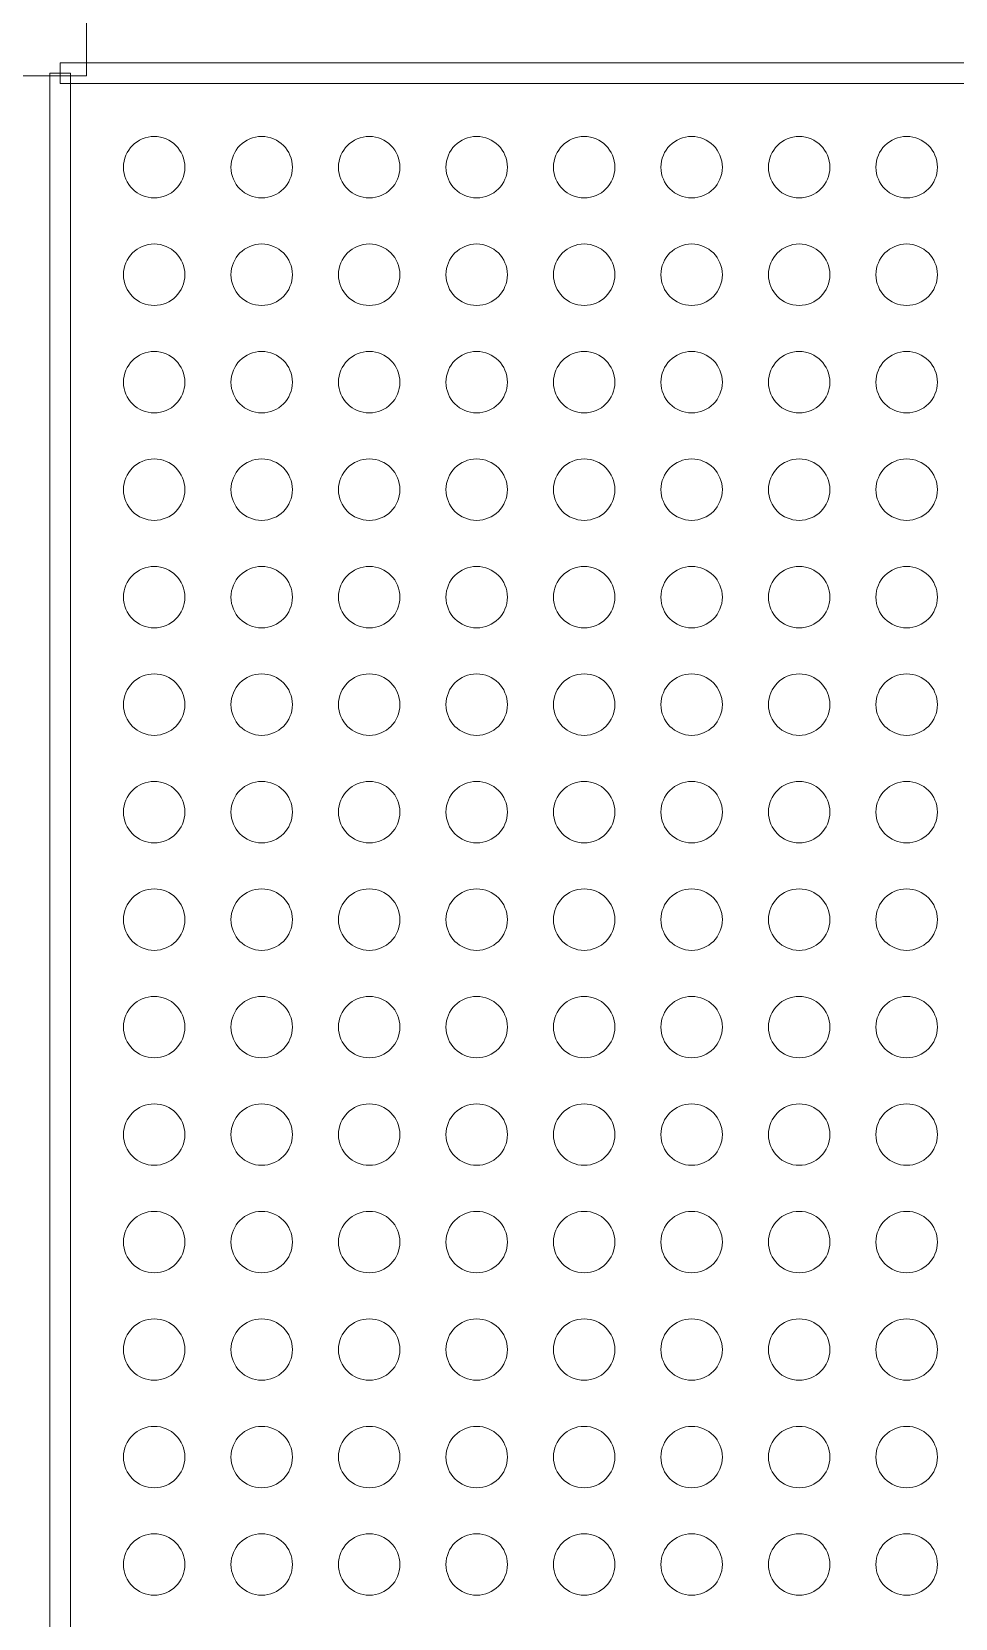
# Model space of a CAD drawing. Header units: millimetres. Extents: x -32 to 79, y -57 to 20.
# Drawn here: x -7 to -0.13, y -27.06 to -15.25 of the extents above; entities that cross this region are included whole.
import ezdxf

# ---------------------------------------------------------------- set-up
doc = ezdxf.new("R2010")
doc.units = ezdxf.units.MM
doc.header["$MEASUREMENT"] = 0
for name, color, linetype in [('BG_OUTLINE', 7, 'Continuous'), ('PG_SILKSCREEN_TOP', 7, 'Continuous'), ('PIN_TOP', 7, 'Continuous')]:
    doc.layers.add(name, color=color, linetype=linetype)

msp = doc.modelspace()

# ---------------------------------------------------------------- linework, layer by layer
at = {"layer": 'BG_OUTLINE', "lineweight": 9}
msp.add_open_spline([(-31.5602, -57.3483), (-31.5602, -57.3483), (-31.5602, 2.6515), (-31.5602, 2.6515), (-31.5602, 2.6515), (-31.5602, 2.6515), (48.4395, 2.6515), (48.4395, 2.6515), (48.4395, 2.6515), (48.4395, 2.6515), (48.4395, -57.3483), (48.4395, -57.3483), (48.4395, -57.3483), (48.4395, -57.3483), (-31.5602, -57.3483), (-31.5602, -57.3483)], degree=3, knots=[0, 0, 0, 0, 0.25, 0.25, 0.25, 0.25, 0.5, 0.5, 0.5, 0.5, 0.75, 0.75, 0.75, 0.75, 1, 1, 1, 1], dxfattribs=at)
at = {"layer": 'PG_SILKSCREEN_TOP', "lineweight": 9}
for points, knots in [([(-6.5946, -13.7988), (-6.5946, -13.7988), (-8.3726, -15.5768), (-8.3726, -15.5768), (-8.3726, -15.5768), (-8.3726, -15.5768), (-6.5946, -15.5768), (-6.5946, -15.5768), (-6.5946, -15.5768), (-6.5946, -15.5768), (-6.5946, -13.7988), (-6.5946, -13.7988)], [0, 0, 0, 0, 0.3333333, 0.3333333, 0.3333333, 0.3333333, 0.6666667, 0.6666667, 0.6666667, 0.6666667, 1, 1, 1, 1]), ([(-6.8679, -15.5575), (-6.8679, -15.5575), (-6.7155, -15.5575), (-6.7155, -15.5575), (-6.7155, -15.5575), (-6.7155, -15.5575), (-6.7155, -38.5577), (-6.7155, -38.5577), (-6.7155, -38.5577), (-6.7155, -38.5577), (-6.8679, -38.5577), (-6.8679, -38.5577), (-6.8679, -38.5577), (-6.8679, -38.5577), (-6.8679, -15.5575), (-6.8679, -15.5575)], [0, 0, 0, 0, 0.25, 0.25, 0.25, 0.25, 0.5, 0.5, 0.5, 0.5, 0.75, 0.75, 0.75, 0.75, 1, 1, 1, 1]), ([(16.2085, -15.4813), (16.2085, -15.4813), (16.2085, -15.6337), (16.2085, -15.6337), (16.2085, -15.6337), (16.2085, -15.6337), (-6.7917, -15.6337), (-6.7917, -15.6337), (-6.7917, -15.6337), (-6.7917, -15.6337), (-6.7917, -15.4813), (-6.7917, -15.4813), (-6.7917, -15.4813), (-6.7917, -15.4813), (16.2085, -15.4813), (16.2085, -15.4813)], [0, 0, 0, 0, 0.25, 0.25, 0.25, 0.25, 0.5, 0.5, 0.5, 0.5, 0.75, 0.75, 0.75, 0.75, 1, 1, 1, 1])]:
    msp.add_open_spline(points, degree=3, knots=knots, dxfattribs=at)
at = {"layer": 'PIN_TOP', "lineweight": 9}
for points in [[(-5.863, -16.2575), (-5.863, -16.1312), (-5.9654, -16.0289), (-6.0916, -16.0289), (-6.0916, -16.0289), (-6.2179, -16.0289), (-6.3202, -16.1312), (-6.3202, -16.2575), (-6.3202, -16.2575), (-6.3202, -16.3837), (-6.2179, -16.4861), (-6.0916, -16.4861), (-6.0916, -16.4861), (-5.9654, -16.4861), (-5.863, -16.3837), (-5.863, -16.2575)], [(-5.0629, -16.2575), (-5.0629, -16.1312), (-5.1653, -16.0289), (-5.2915, -16.0289), (-5.2915, -16.0289), (-5.4178, -16.0289), (-5.5201, -16.1312), (-5.5201, -16.2575), (-5.5201, -16.2575), (-5.5201, -16.3837), (-5.4178, -16.4861), (-5.2915, -16.4861), (-5.2915, -16.4861), (-5.1653, -16.4861), (-5.0629, -16.3837), (-5.0629, -16.2575)], [(-4.2628, -16.2575), (-4.2628, -16.1312), (-4.3652, -16.0289), (-4.4914, -16.0289), (-4.4914, -16.0289), (-4.6177, -16.0289), (-4.72, -16.1312), (-4.72, -16.2575), (-4.72, -16.2575), (-4.72, -16.3837), (-4.6177, -16.4861), (-4.4914, -16.4861), (-4.4914, -16.4861), (-4.3652, -16.4861), (-4.2628, -16.3837), (-4.2628, -16.2575)], [(-3.463, -16.2575), (-3.463, -16.1312), (-3.5653, -16.0289), (-3.6916, -16.0289), (-3.6916, -16.0289), (-3.8178, -16.0289), (-3.9202, -16.1312), (-3.9202, -16.2575), (-3.9202, -16.2575), (-3.9202, -16.3837), (-3.8178, -16.4861), (-3.6916, -16.4861), (-3.6916, -16.4861), (-3.5653, -16.4861), (-3.463, -16.3837), (-3.463, -16.2575)], [(-2.6629, -16.2575), (-2.6629, -16.1312), (-2.7652, -16.0289), (-2.8915, -16.0289), (-2.8915, -16.0289), (-3.0177, -16.0289), (-3.1201, -16.1312), (-3.1201, -16.2575), (-3.1201, -16.2575), (-3.1201, -16.3837), (-3.0177, -16.4861), (-2.8915, -16.4861), (-2.8915, -16.4861), (-2.7652, -16.4861), (-2.6629, -16.3837), (-2.6629, -16.2575)], [(-1.863, -16.2575), (-1.863, -16.1312), (-1.9654, -16.0289), (-2.0916, -16.0289), (-2.0916, -16.0289), (-2.2179, -16.0289), (-2.3202, -16.1312), (-2.3202, -16.2575), (-2.3202, -16.2575), (-2.3202, -16.3837), (-2.2179, -16.4861), (-2.0916, -16.4861), (-2.0916, -16.4861), (-1.9654, -16.4861), (-1.863, -16.3837), (-1.863, -16.2575)], [(-1.0629, -16.2575), (-1.0629, -16.1312), (-1.1653, -16.0289), (-1.2915, -16.0289), (-1.2915, -16.0289), (-1.4178, -16.0289), (-1.5201, -16.1312), (-1.5201, -16.2575), (-1.5201, -16.2575), (-1.5201, -16.3837), (-1.4178, -16.4861), (-1.2915, -16.4861), (-1.2915, -16.4861), (-1.1653, -16.4861), (-1.0629, -16.3837), (-1.0629, -16.2575)], [(-0.2628, -16.2575), (-0.2628, -16.1312), (-0.3652, -16.0289), (-0.4914, -16.0289), (-0.4914, -16.0289), (-0.6177, -16.0289), (-0.72, -16.1312), (-0.72, -16.2575), (-0.72, -16.2575), (-0.72, -16.3837), (-0.6177, -16.4861), (-0.4914, -16.4861), (-0.4914, -16.4861), (-0.3652, -16.4861), (-0.2628, -16.3837), (-0.2628, -16.2575)], [(-5.863, -17.0576), (-5.863, -16.9313), (-5.9654, -16.829), (-6.0916, -16.829), (-6.0916, -16.829), (-6.2179, -16.829), (-6.3202, -16.9313), (-6.3202, -17.0576), (-6.3202, -17.0576), (-6.3202, -17.1838), (-6.2179, -17.2862), (-6.0916, -17.2862), (-6.0916, -17.2862), (-5.9654, -17.2862), (-5.863, -17.1838), (-5.863, -17.0576)], [(-5.0629, -17.0576), (-5.0629, -16.9313), (-5.1653, -16.829), (-5.2915, -16.829), (-5.2915, -16.829), (-5.4178, -16.829), (-5.5201, -16.9313), (-5.5201, -17.0576), (-5.5201, -17.0576), (-5.5201, -17.1838), (-5.4178, -17.2862), (-5.2915, -17.2862), (-5.2915, -17.2862), (-5.1653, -17.2862), (-5.0629, -17.1838), (-5.0629, -17.0576)], [(-4.2628, -17.0576), (-4.2628, -16.9313), (-4.3652, -16.829), (-4.4914, -16.829), (-4.4914, -16.829), (-4.6177, -16.829), (-4.72, -16.9313), (-4.72, -17.0576), (-4.72, -17.0576), (-4.72, -17.1838), (-4.6177, -17.2862), (-4.4914, -17.2862), (-4.4914, -17.2862), (-4.3652, -17.2862), (-4.2628, -17.1838), (-4.2628, -17.0576)], [(-3.463, -17.0576), (-3.463, -16.9313), (-3.5653, -16.829), (-3.6916, -16.829), (-3.6916, -16.829), (-3.8178, -16.829), (-3.9202, -16.9313), (-3.9202, -17.0576), (-3.9202, -17.0576), (-3.9202, -17.1838), (-3.8178, -17.2862), (-3.6916, -17.2862), (-3.6916, -17.2862), (-3.5653, -17.2862), (-3.463, -17.1838), (-3.463, -17.0576)], [(-2.6629, -17.0576), (-2.6629, -16.9313), (-2.7652, -16.829), (-2.8915, -16.829), (-2.8915, -16.829), (-3.0177, -16.829), (-3.1201, -16.9313), (-3.1201, -17.0576), (-3.1201, -17.0576), (-3.1201, -17.1838), (-3.0177, -17.2862), (-2.8915, -17.2862), (-2.8915, -17.2862), (-2.7652, -17.2862), (-2.6629, -17.1838), (-2.6629, -17.0576)], [(-1.863, -17.0576), (-1.863, -16.9313), (-1.9654, -16.829), (-2.0916, -16.829), (-2.0916, -16.829), (-2.2179, -16.829), (-2.3202, -16.9313), (-2.3202, -17.0576), (-2.3202, -17.0576), (-2.3202, -17.1838), (-2.2179, -17.2862), (-2.0916, -17.2862), (-2.0916, -17.2862), (-1.9654, -17.2862), (-1.863, -17.1838), (-1.863, -17.0576)], [(-1.0629, -17.0576), (-1.0629, -16.9313), (-1.1653, -16.829), (-1.2915, -16.829), (-1.2915, -16.829), (-1.4178, -16.829), (-1.5201, -16.9313), (-1.5201, -17.0576), (-1.5201, -17.0576), (-1.5201, -17.1838), (-1.4178, -17.2862), (-1.2915, -17.2862), (-1.2915, -17.2862), (-1.1653, -17.2862), (-1.0629, -17.1838), (-1.0629, -17.0576)], [(-0.2628, -17.0576), (-0.2628, -16.9313), (-0.3652, -16.829), (-0.4914, -16.829), (-0.4914, -16.829), (-0.6177, -16.829), (-0.72, -16.9313), (-0.72, -17.0576), (-0.72, -17.0576), (-0.72, -17.1838), (-0.6177, -17.2862), (-0.4914, -17.2862), (-0.4914, -17.2862), (-0.3652, -17.2862), (-0.2628, -17.1838), (-0.2628, -17.0576)], [(-5.863, -17.8577), (-5.863, -17.7314), (-5.9654, -17.6291), (-6.0916, -17.6291), (-6.0916, -17.6291), (-6.2179, -17.6291), (-6.3202, -17.7314), (-6.3202, -17.8577), (-6.3202, -17.8577), (-6.3202, -17.9839), (-6.2179, -18.0863), (-6.0916, -18.0863), (-6.0916, -18.0863), (-5.9654, -18.0863), (-5.863, -17.9839), (-5.863, -17.8577)], [(-5.0629, -17.8577), (-5.0629, -17.7314), (-5.1653, -17.6291), (-5.2915, -17.6291), (-5.2915, -17.6291), (-5.4178, -17.6291), (-5.5201, -17.7314), (-5.5201, -17.8577), (-5.5201, -17.8577), (-5.5201, -17.9839), (-5.4178, -18.0863), (-5.2915, -18.0863), (-5.2915, -18.0863), (-5.1653, -18.0863), (-5.0629, -17.9839), (-5.0629, -17.8577)], [(-4.2628, -17.8577), (-4.2628, -17.7314), (-4.3652, -17.6291), (-4.4914, -17.6291), (-4.4914, -17.6291), (-4.6177, -17.6291), (-4.72, -17.7314), (-4.72, -17.8577), (-4.72, -17.8577), (-4.72, -17.9839), (-4.6177, -18.0863), (-4.4914, -18.0863), (-4.4914, -18.0863), (-4.3652, -18.0863), (-4.2628, -17.9839), (-4.2628, -17.8577)], [(-3.463, -17.8577), (-3.463, -17.7314), (-3.5653, -17.6291), (-3.6916, -17.6291), (-3.6916, -17.6291), (-3.8178, -17.6291), (-3.9202, -17.7314), (-3.9202, -17.8577), (-3.9202, -17.8577), (-3.9202, -17.9839), (-3.8178, -18.0863), (-3.6916, -18.0863), (-3.6916, -18.0863), (-3.5653, -18.0863), (-3.463, -17.9839), (-3.463, -17.8577)], [(-2.6629, -17.8577), (-2.6629, -17.7314), (-2.7652, -17.6291), (-2.8915, -17.6291), (-2.8915, -17.6291), (-3.0177, -17.6291), (-3.1201, -17.7314), (-3.1201, -17.8577), (-3.1201, -17.8577), (-3.1201, -17.9839), (-3.0177, -18.0863), (-2.8915, -18.0863), (-2.8915, -18.0863), (-2.7652, -18.0863), (-2.6629, -17.9839), (-2.6629, -17.8577)], [(-1.863, -17.8577), (-1.863, -17.7314), (-1.9654, -17.6291), (-2.0916, -17.6291), (-2.0916, -17.6291), (-2.2179, -17.6291), (-2.3202, -17.7314), (-2.3202, -17.8577), (-2.3202, -17.8577), (-2.3202, -17.9839), (-2.2179, -18.0863), (-2.0916, -18.0863), (-2.0916, -18.0863), (-1.9654, -18.0863), (-1.863, -17.9839), (-1.863, -17.8577)], [(-1.0629, -17.8577), (-1.0629, -17.7314), (-1.1653, -17.6291), (-1.2915, -17.6291), (-1.2915, -17.6291), (-1.4178, -17.6291), (-1.5201, -17.7314), (-1.5201, -17.8577), (-1.5201, -17.8577), (-1.5201, -17.9839), (-1.4178, -18.0863), (-1.2915, -18.0863), (-1.2915, -18.0863), (-1.1653, -18.0863), (-1.0629, -17.9839), (-1.0629, -17.8577)], [(-0.2628, -17.8577), (-0.2628, -17.7314), (-0.3652, -17.6291), (-0.4914, -17.6291), (-0.4914, -17.6291), (-0.6177, -17.6291), (-0.72, -17.7314), (-0.72, -17.8577), (-0.72, -17.8577), (-0.72, -17.9839), (-0.6177, -18.0863), (-0.4914, -18.0863), (-0.4914, -18.0863), (-0.3652, -18.0863), (-0.2628, -17.9839), (-0.2628, -17.8577)], [(-5.863, -18.6575), (-5.863, -18.5313), (-5.9654, -18.4289), (-6.0916, -18.4289), (-6.0916, -18.4289), (-6.2179, -18.4289), (-6.3202, -18.5313), (-6.3202, -18.6575), (-6.3202, -18.6575), (-6.3202, -18.7838), (-6.2179, -18.8861), (-6.0916, -18.8861), (-6.0916, -18.8861), (-5.9654, -18.8861), (-5.863, -18.7838), (-5.863, -18.6575)], [(-5.0629, -18.6575), (-5.0629, -18.5313), (-5.1653, -18.4289), (-5.2915, -18.4289), (-5.2915, -18.4289), (-5.4178, -18.4289), (-5.5201, -18.5313), (-5.5201, -18.6575), (-5.5201, -18.6575), (-5.5201, -18.7838), (-5.4178, -18.8861), (-5.2915, -18.8861), (-5.2915, -18.8861), (-5.1653, -18.8861), (-5.0629, -18.7838), (-5.0629, -18.6575)], [(-4.2628, -18.6575), (-4.2628, -18.5313), (-4.3652, -18.4289), (-4.4914, -18.4289), (-4.4914, -18.4289), (-4.6177, -18.4289), (-4.72, -18.5313), (-4.72, -18.6575), (-4.72, -18.6575), (-4.72, -18.7838), (-4.6177, -18.8861), (-4.4914, -18.8861), (-4.4914, -18.8861), (-4.3652, -18.8861), (-4.2628, -18.7838), (-4.2628, -18.6575)], [(-3.463, -18.6575), (-3.463, -18.5313), (-3.5653, -18.4289), (-3.6916, -18.4289), (-3.6916, -18.4289), (-3.8178, -18.4289), (-3.9202, -18.5313), (-3.9202, -18.6575), (-3.9202, -18.6575), (-3.9202, -18.7838), (-3.8178, -18.8861), (-3.6916, -18.8861), (-3.6916, -18.8861), (-3.5653, -18.8861), (-3.463, -18.7838), (-3.463, -18.6575)], [(-2.6629, -18.6575), (-2.6629, -18.5313), (-2.7652, -18.4289), (-2.8915, -18.4289), (-2.8915, -18.4289), (-3.0177, -18.4289), (-3.1201, -18.5313), (-3.1201, -18.6575), (-3.1201, -18.6575), (-3.1201, -18.7838), (-3.0177, -18.8861), (-2.8915, -18.8861), (-2.8915, -18.8861), (-2.7652, -18.8861), (-2.6629, -18.7838), (-2.6629, -18.6575)], [(-1.863, -18.6575), (-1.863, -18.5313), (-1.9654, -18.4289), (-2.0916, -18.4289), (-2.0916, -18.4289), (-2.2179, -18.4289), (-2.3202, -18.5313), (-2.3202, -18.6575), (-2.3202, -18.6575), (-2.3202, -18.7838), (-2.2179, -18.8861), (-2.0916, -18.8861), (-2.0916, -18.8861), (-1.9654, -18.8861), (-1.863, -18.7838), (-1.863, -18.6575)], [(-1.0629, -18.6575), (-1.0629, -18.5313), (-1.1653, -18.4289), (-1.2915, -18.4289), (-1.2915, -18.4289), (-1.4178, -18.4289), (-1.5201, -18.5313), (-1.5201, -18.6575), (-1.5201, -18.6575), (-1.5201, -18.7838), (-1.4178, -18.8861), (-1.2915, -18.8861), (-1.2915, -18.8861), (-1.1653, -18.8861), (-1.0629, -18.7838), (-1.0629, -18.6575)], [(-0.2628, -18.6575), (-0.2628, -18.5313), (-0.3652, -18.4289), (-0.4914, -18.4289), (-0.4914, -18.4289), (-0.6177, -18.4289), (-0.72, -18.5313), (-0.72, -18.6575), (-0.72, -18.6575), (-0.72, -18.7838), (-0.6177, -18.8861), (-0.4914, -18.8861), (-0.4914, -18.8861), (-0.3652, -18.8861), (-0.2628, -18.7838), (-0.2628, -18.6575)], [(-5.863, -19.4576), (-5.863, -19.3314), (-5.9654, -19.229), (-6.0916, -19.229), (-6.0916, -19.229), (-6.2179, -19.229), (-6.3202, -19.3314), (-6.3202, -19.4576), (-6.3202, -19.4576), (-6.3202, -19.5839), (-6.2179, -19.6862), (-6.0916, -19.6862), (-6.0916, -19.6862), (-5.9654, -19.6862), (-5.863, -19.5839), (-5.863, -19.4576)], [(-5.0629, -19.4576), (-5.0629, -19.3314), (-5.1653, -19.229), (-5.2915, -19.229), (-5.2915, -19.229), (-5.4178, -19.229), (-5.5201, -19.3314), (-5.5201, -19.4576), (-5.5201, -19.4576), (-5.5201, -19.5839), (-5.4178, -19.6862), (-5.2915, -19.6862), (-5.2915, -19.6862), (-5.1653, -19.6862), (-5.0629, -19.5839), (-5.0629, -19.4576)], [(-4.2628, -19.4576), (-4.2628, -19.3314), (-4.3652, -19.229), (-4.4914, -19.229), (-4.4914, -19.229), (-4.6177, -19.229), (-4.72, -19.3314), (-4.72, -19.4576), (-4.72, -19.4576), (-4.72, -19.5839), (-4.6177, -19.6862), (-4.4914, -19.6862), (-4.4914, -19.6862), (-4.3652, -19.6862), (-4.2628, -19.5839), (-4.2628, -19.4576)], [(-3.463, -19.4576), (-3.463, -19.3314), (-3.5653, -19.229), (-3.6916, -19.229), (-3.6916, -19.229), (-3.8178, -19.229), (-3.9202, -19.3314), (-3.9202, -19.4576), (-3.9202, -19.4576), (-3.9202, -19.5839), (-3.8178, -19.6862), (-3.6916, -19.6862), (-3.6916, -19.6862), (-3.5653, -19.6862), (-3.463, -19.5839), (-3.463, -19.4576)], [(-2.6629, -19.4576), (-2.6629, -19.3314), (-2.7652, -19.229), (-2.8915, -19.229), (-2.8915, -19.229), (-3.0177, -19.229), (-3.1201, -19.3314), (-3.1201, -19.4576), (-3.1201, -19.4576), (-3.1201, -19.5839), (-3.0177, -19.6862), (-2.8915, -19.6862), (-2.8915, -19.6862), (-2.7652, -19.6862), (-2.6629, -19.5839), (-2.6629, -19.4576)], [(-1.863, -19.4576), (-1.863, -19.3314), (-1.9654, -19.229), (-2.0916, -19.229), (-2.0916, -19.229), (-2.2179, -19.229), (-2.3202, -19.3314), (-2.3202, -19.4576), (-2.3202, -19.4576), (-2.3202, -19.5839), (-2.2179, -19.6862), (-2.0916, -19.6862), (-2.0916, -19.6862), (-1.9654, -19.6862), (-1.863, -19.5839), (-1.863, -19.4576)], [(-1.0629, -19.4576), (-1.0629, -19.3314), (-1.1653, -19.229), (-1.2915, -19.229), (-1.2915, -19.229), (-1.4178, -19.229), (-1.5201, -19.3314), (-1.5201, -19.4576), (-1.5201, -19.4576), (-1.5201, -19.5839), (-1.4178, -19.6862), (-1.2915, -19.6862), (-1.2915, -19.6862), (-1.1653, -19.6862), (-1.0629, -19.5839), (-1.0629, -19.4576)], [(-0.2628, -19.4576), (-0.2628, -19.3314), (-0.3652, -19.229), (-0.4914, -19.229), (-0.4914, -19.229), (-0.6177, -19.229), (-0.72, -19.3314), (-0.72, -19.4576), (-0.72, -19.4576), (-0.72, -19.5839), (-0.6177, -19.6862), (-0.4914, -19.6862), (-0.4914, -19.6862), (-0.3652, -19.6862), (-0.2628, -19.5839), (-0.2628, -19.4576)], [(-5.863, -20.2575), (-5.863, -20.1312), (-5.9654, -20.0289), (-6.0916, -20.0289), (-6.0916, -20.0289), (-6.2179, -20.0289), (-6.3202, -20.1312), (-6.3202, -20.2575), (-6.3202, -20.2575), (-6.3202, -20.3837), (-6.2179, -20.4861), (-6.0916, -20.4861), (-6.0916, -20.4861), (-5.9654, -20.4861), (-5.863, -20.3837), (-5.863, -20.2575)], [(-5.0629, -20.2575), (-5.0629, -20.1312), (-5.1653, -20.0289), (-5.2915, -20.0289), (-5.2915, -20.0289), (-5.4178, -20.0289), (-5.5201, -20.1312), (-5.5201, -20.2575), (-5.5201, -20.2575), (-5.5201, -20.3837), (-5.4178, -20.4861), (-5.2915, -20.4861), (-5.2915, -20.4861), (-5.1653, -20.4861), (-5.0629, -20.3837), (-5.0629, -20.2575)], [(-4.2628, -20.2575), (-4.2628, -20.1312), (-4.3652, -20.0289), (-4.4914, -20.0289), (-4.4914, -20.0289), (-4.6177, -20.0289), (-4.72, -20.1312), (-4.72, -20.2575), (-4.72, -20.2575), (-4.72, -20.3837), (-4.6177, -20.4861), (-4.4914, -20.4861), (-4.4914, -20.4861), (-4.3652, -20.4861), (-4.2628, -20.3837), (-4.2628, -20.2575)], [(-3.463, -20.2575), (-3.463, -20.1312), (-3.5653, -20.0289), (-3.6916, -20.0289), (-3.6916, -20.0289), (-3.8178, -20.0289), (-3.9202, -20.1312), (-3.9202, -20.2575), (-3.9202, -20.2575), (-3.9202, -20.3837), (-3.8178, -20.4861), (-3.6916, -20.4861), (-3.6916, -20.4861), (-3.5653, -20.4861), (-3.463, -20.3837), (-3.463, -20.2575)], [(-2.6629, -20.2575), (-2.6629, -20.1312), (-2.7652, -20.0289), (-2.8915, -20.0289), (-2.8915, -20.0289), (-3.0177, -20.0289), (-3.1201, -20.1312), (-3.1201, -20.2575), (-3.1201, -20.2575), (-3.1201, -20.3837), (-3.0177, -20.4861), (-2.8915, -20.4861), (-2.8915, -20.4861), (-2.7652, -20.4861), (-2.6629, -20.3837), (-2.6629, -20.2575)], [(-1.863, -20.2575), (-1.863, -20.1312), (-1.9654, -20.0289), (-2.0916, -20.0289), (-2.0916, -20.0289), (-2.2179, -20.0289), (-2.3202, -20.1312), (-2.3202, -20.2575), (-2.3202, -20.2575), (-2.3202, -20.3837), (-2.2179, -20.4861), (-2.0916, -20.4861), (-2.0916, -20.4861), (-1.9654, -20.4861), (-1.863, -20.3837), (-1.863, -20.2575)], [(-1.0629, -20.2575), (-1.0629, -20.1312), (-1.1653, -20.0289), (-1.2915, -20.0289), (-1.2915, -20.0289), (-1.4178, -20.0289), (-1.5201, -20.1312), (-1.5201, -20.2575), (-1.5201, -20.2575), (-1.5201, -20.3837), (-1.4178, -20.4861), (-1.2915, -20.4861), (-1.2915, -20.4861), (-1.1653, -20.4861), (-1.0629, -20.3837), (-1.0629, -20.2575)], [(-0.2628, -20.2575), (-0.2628, -20.1312), (-0.3652, -20.0289), (-0.4914, -20.0289), (-0.4914, -20.0289), (-0.6177, -20.0289), (-0.72, -20.1312), (-0.72, -20.2575), (-0.72, -20.2575), (-0.72, -20.3837), (-0.6177, -20.4861), (-0.4914, -20.4861), (-0.4914, -20.4861), (-0.3652, -20.4861), (-0.2628, -20.3837), (-0.2628, -20.2575)], [(-5.863, -21.0576), (-5.863, -20.9313), (-5.9654, -20.829), (-6.0916, -20.829), (-6.0916, -20.829), (-6.2179, -20.829), (-6.3202, -20.9313), (-6.3202, -21.0576), (-6.3202, -21.0576), (-6.3202, -21.1838), (-6.2179, -21.2862), (-6.0916, -21.2862), (-6.0916, -21.2862), (-5.9654, -21.2862), (-5.863, -21.1838), (-5.863, -21.0576)], [(-5.0629, -21.0576), (-5.0629, -20.9313), (-5.1653, -20.829), (-5.2915, -20.829), (-5.2915, -20.829), (-5.4178, -20.829), (-5.5201, -20.9313), (-5.5201, -21.0576), (-5.5201, -21.0576), (-5.5201, -21.1838), (-5.4178, -21.2862), (-5.2915, -21.2862), (-5.2915, -21.2862), (-5.1653, -21.2862), (-5.0629, -21.1838), (-5.0629, -21.0576)], [(-4.2628, -21.0576), (-4.2628, -20.9313), (-4.3652, -20.829), (-4.4914, -20.829), (-4.4914, -20.829), (-4.6177, -20.829), (-4.72, -20.9313), (-4.72, -21.0576), (-4.72, -21.0576), (-4.72, -21.1838), (-4.6177, -21.2862), (-4.4914, -21.2862), (-4.4914, -21.2862), (-4.3652, -21.2862), (-4.2628, -21.1838), (-4.2628, -21.0576)], [(-3.463, -21.0576), (-3.463, -20.9313), (-3.5653, -20.829), (-3.6916, -20.829), (-3.6916, -20.829), (-3.8178, -20.829), (-3.9202, -20.9313), (-3.9202, -21.0576), (-3.9202, -21.0576), (-3.9202, -21.1838), (-3.8178, -21.2862), (-3.6916, -21.2862), (-3.6916, -21.2862), (-3.5653, -21.2862), (-3.463, -21.1838), (-3.463, -21.0576)], [(-2.6629, -21.0576), (-2.6629, -20.9313), (-2.7652, -20.829), (-2.8915, -20.829), (-2.8915, -20.829), (-3.0177, -20.829), (-3.1201, -20.9313), (-3.1201, -21.0576), (-3.1201, -21.0576), (-3.1201, -21.1838), (-3.0177, -21.2862), (-2.8915, -21.2862), (-2.8915, -21.2862), (-2.7652, -21.2862), (-2.6629, -21.1838), (-2.6629, -21.0576)], [(-1.863, -21.0576), (-1.863, -20.9313), (-1.9654, -20.829), (-2.0916, -20.829), (-2.0916, -20.829), (-2.2179, -20.829), (-2.3202, -20.9313), (-2.3202, -21.0576), (-2.3202, -21.0576), (-2.3202, -21.1838), (-2.2179, -21.2862), (-2.0916, -21.2862), (-2.0916, -21.2862), (-1.9654, -21.2862), (-1.863, -21.1838), (-1.863, -21.0576)], [(-1.0629, -21.0576), (-1.0629, -20.9313), (-1.1653, -20.829), (-1.2915, -20.829), (-1.2915, -20.829), (-1.4178, -20.829), (-1.5201, -20.9313), (-1.5201, -21.0576), (-1.5201, -21.0576), (-1.5201, -21.1838), (-1.4178, -21.2862), (-1.2915, -21.2862), (-1.2915, -21.2862), (-1.1653, -21.2862), (-1.0629, -21.1838), (-1.0629, -21.0576)], [(-0.2628, -21.0576), (-0.2628, -20.9313), (-0.3652, -20.829), (-0.4914, -20.829), (-0.4914, -20.829), (-0.6177, -20.829), (-0.72, -20.9313), (-0.72, -21.0576), (-0.72, -21.0576), (-0.72, -21.1838), (-0.6177, -21.2862), (-0.4914, -21.2862), (-0.4914, -21.2862), (-0.3652, -21.2862), (-0.2628, -21.1838), (-0.2628, -21.0576)], [(-5.863, -21.8577), (-5.863, -21.7314), (-5.9654, -21.6291), (-6.0916, -21.6291), (-6.0916, -21.6291), (-6.2179, -21.6291), (-6.3202, -21.7314), (-6.3202, -21.8577), (-6.3202, -21.8577), (-6.3202, -21.9839), (-6.2179, -22.0863), (-6.0916, -22.0863), (-6.0916, -22.0863), (-5.9654, -22.0863), (-5.863, -21.9839), (-5.863, -21.8577)], [(-5.0629, -21.8577), (-5.0629, -21.7314), (-5.1653, -21.6291), (-5.2915, -21.6291), (-5.2915, -21.6291), (-5.4178, -21.6291), (-5.5201, -21.7314), (-5.5201, -21.8577), (-5.5201, -21.8577), (-5.5201, -21.9839), (-5.4178, -22.0863), (-5.2915, -22.0863), (-5.2915, -22.0863), (-5.1653, -22.0863), (-5.0629, -21.9839), (-5.0629, -21.8577)], [(-4.2628, -21.8577), (-4.2628, -21.7314), (-4.3652, -21.6291), (-4.4914, -21.6291), (-4.4914, -21.6291), (-4.6177, -21.6291), (-4.72, -21.7314), (-4.72, -21.8577), (-4.72, -21.8577), (-4.72, -21.9839), (-4.6177, -22.0863), (-4.4914, -22.0863), (-4.4914, -22.0863), (-4.3652, -22.0863), (-4.2628, -21.9839), (-4.2628, -21.8577)], [(-3.463, -21.8577), (-3.463, -21.7314), (-3.5653, -21.6291), (-3.6916, -21.6291), (-3.6916, -21.6291), (-3.8178, -21.6291), (-3.9202, -21.7314), (-3.9202, -21.8577), (-3.9202, -21.8577), (-3.9202, -21.9839), (-3.8178, -22.0863), (-3.6916, -22.0863), (-3.6916, -22.0863), (-3.5653, -22.0863), (-3.463, -21.9839), (-3.463, -21.8577)], [(-2.6629, -21.8577), (-2.6629, -21.7314), (-2.7652, -21.6291), (-2.8915, -21.6291), (-2.8915, -21.6291), (-3.0177, -21.6291), (-3.1201, -21.7314), (-3.1201, -21.8577), (-3.1201, -21.8577), (-3.1201, -21.9839), (-3.0177, -22.0863), (-2.8915, -22.0863), (-2.8915, -22.0863), (-2.7652, -22.0863), (-2.6629, -21.9839), (-2.6629, -21.8577)], [(-1.863, -21.8577), (-1.863, -21.7314), (-1.9654, -21.6291), (-2.0916, -21.6291), (-2.0916, -21.6291), (-2.2179, -21.6291), (-2.3202, -21.7314), (-2.3202, -21.8577), (-2.3202, -21.8577), (-2.3202, -21.9839), (-2.2179, -22.0863), (-2.0916, -22.0863), (-2.0916, -22.0863), (-1.9654, -22.0863), (-1.863, -21.9839), (-1.863, -21.8577)], [(-1.0629, -21.8577), (-1.0629, -21.7314), (-1.1653, -21.6291), (-1.2915, -21.6291), (-1.2915, -21.6291), (-1.4178, -21.6291), (-1.5201, -21.7314), (-1.5201, -21.8577), (-1.5201, -21.8577), (-1.5201, -21.9839), (-1.4178, -22.0863), (-1.2915, -22.0863), (-1.2915, -22.0863), (-1.1653, -22.0863), (-1.0629, -21.9839), (-1.0629, -21.8577)], [(-0.2628, -21.8577), (-0.2628, -21.7314), (-0.3652, -21.6291), (-0.4914, -21.6291), (-0.4914, -21.6291), (-0.6177, -21.6291), (-0.72, -21.7314), (-0.72, -21.8577), (-0.72, -21.8577), (-0.72, -21.9839), (-0.6177, -22.0863), (-0.4914, -22.0863), (-0.4914, -22.0863), (-0.3652, -22.0863), (-0.2628, -21.9839), (-0.2628, -21.8577)], [(-5.863, -22.6575), (-5.863, -22.5313), (-5.9654, -22.4289), (-6.0916, -22.4289), (-6.0916, -22.4289), (-6.2179, -22.4289), (-6.3202, -22.5313), (-6.3202, -22.6575), (-6.3202, -22.6575), (-6.3202, -22.7838), (-6.2179, -22.8861), (-6.0916, -22.8861), (-6.0916, -22.8861), (-5.9654, -22.8861), (-5.863, -22.7838), (-5.863, -22.6575)], [(-5.0629, -22.6575), (-5.0629, -22.5313), (-5.1653, -22.4289), (-5.2915, -22.4289), (-5.2915, -22.4289), (-5.4178, -22.4289), (-5.5201, -22.5313), (-5.5201, -22.6575), (-5.5201, -22.6575), (-5.5201, -22.7838), (-5.4178, -22.8861), (-5.2915, -22.8861), (-5.2915, -22.8861), (-5.1653, -22.8861), (-5.0629, -22.7838), (-5.0629, -22.6575)], [(-4.2628, -22.6575), (-4.2628, -22.5313), (-4.3652, -22.4289), (-4.4914, -22.4289), (-4.4914, -22.4289), (-4.6177, -22.4289), (-4.72, -22.5313), (-4.72, -22.6575), (-4.72, -22.6575), (-4.72, -22.7838), (-4.6177, -22.8861), (-4.4914, -22.8861), (-4.4914, -22.8861), (-4.3652, -22.8861), (-4.2628, -22.7838), (-4.2628, -22.6575)], [(-3.463, -22.6575), (-3.463, -22.5313), (-3.5653, -22.4289), (-3.6916, -22.4289), (-3.6916, -22.4289), (-3.8178, -22.4289), (-3.9202, -22.5313), (-3.9202, -22.6575), (-3.9202, -22.6575), (-3.9202, -22.7838), (-3.8178, -22.8861), (-3.6916, -22.8861), (-3.6916, -22.8861), (-3.5653, -22.8861), (-3.463, -22.7838), (-3.463, -22.6575)], [(-2.6629, -22.6575), (-2.6629, -22.5313), (-2.7652, -22.4289), (-2.8915, -22.4289), (-2.8915, -22.4289), (-3.0177, -22.4289), (-3.1201, -22.5313), (-3.1201, -22.6575), (-3.1201, -22.6575), (-3.1201, -22.7838), (-3.0177, -22.8861), (-2.8915, -22.8861), (-2.8915, -22.8861), (-2.7652, -22.8861), (-2.6629, -22.7838), (-2.6629, -22.6575)], [(-1.863, -22.6575), (-1.863, -22.5313), (-1.9654, -22.4289), (-2.0916, -22.4289), (-2.0916, -22.4289), (-2.2179, -22.4289), (-2.3202, -22.5313), (-2.3202, -22.6575), (-2.3202, -22.6575), (-2.3202, -22.7838), (-2.2179, -22.8861), (-2.0916, -22.8861), (-2.0916, -22.8861), (-1.9654, -22.8861), (-1.863, -22.7838), (-1.863, -22.6575)], [(-1.0629, -22.6575), (-1.0629, -22.5313), (-1.1653, -22.4289), (-1.2915, -22.4289), (-1.2915, -22.4289), (-1.4178, -22.4289), (-1.5201, -22.5313), (-1.5201, -22.6575), (-1.5201, -22.6575), (-1.5201, -22.7838), (-1.4178, -22.8861), (-1.2915, -22.8861), (-1.2915, -22.8861), (-1.1653, -22.8861), (-1.0629, -22.7838), (-1.0629, -22.6575)], [(-0.2628, -22.6575), (-0.2628, -22.5313), (-0.3652, -22.4289), (-0.4914, -22.4289), (-0.4914, -22.4289), (-0.6177, -22.4289), (-0.72, -22.5313), (-0.72, -22.6575), (-0.72, -22.6575), (-0.72, -22.7838), (-0.6177, -22.8861), (-0.4914, -22.8861), (-0.4914, -22.8861), (-0.3652, -22.8861), (-0.2628, -22.7838), (-0.2628, -22.6575)], [(-5.863, -23.4576), (-5.863, -23.3314), (-5.9654, -23.229), (-6.0916, -23.229), (-6.0916, -23.229), (-6.2179, -23.229), (-6.3202, -23.3314), (-6.3202, -23.4576), (-6.3202, -23.4576), (-6.3202, -23.5839), (-6.2179, -23.6862), (-6.0916, -23.6862), (-6.0916, -23.6862), (-5.9654, -23.6862), (-5.863, -23.5839), (-5.863, -23.4576)], [(-5.0629, -23.4576), (-5.0629, -23.3314), (-5.1653, -23.229), (-5.2915, -23.229), (-5.2915, -23.229), (-5.4178, -23.229), (-5.5201, -23.3314), (-5.5201, -23.4576), (-5.5201, -23.4576), (-5.5201, -23.5839), (-5.4178, -23.6862), (-5.2915, -23.6862), (-5.2915, -23.6862), (-5.1653, -23.6862), (-5.0629, -23.5839), (-5.0629, -23.4576)], [(-4.2628, -23.4576), (-4.2628, -23.3314), (-4.3652, -23.229), (-4.4914, -23.229), (-4.4914, -23.229), (-4.6177, -23.229), (-4.72, -23.3314), (-4.72, -23.4576), (-4.72, -23.4576), (-4.72, -23.5839), (-4.6177, -23.6862), (-4.4914, -23.6862), (-4.4914, -23.6862), (-4.3652, -23.6862), (-4.2628, -23.5839), (-4.2628, -23.4576)], [(-3.463, -23.4576), (-3.463, -23.3314), (-3.5653, -23.229), (-3.6916, -23.229), (-3.6916, -23.229), (-3.8178, -23.229), (-3.9202, -23.3314), (-3.9202, -23.4576), (-3.9202, -23.4576), (-3.9202, -23.5839), (-3.8178, -23.6862), (-3.6916, -23.6862), (-3.6916, -23.6862), (-3.5653, -23.6862), (-3.463, -23.5839), (-3.463, -23.4576)], [(-2.6629, -23.4576), (-2.6629, -23.3314), (-2.7652, -23.229), (-2.8915, -23.229), (-2.8915, -23.229), (-3.0177, -23.229), (-3.1201, -23.3314), (-3.1201, -23.4576), (-3.1201, -23.4576), (-3.1201, -23.5839), (-3.0177, -23.6862), (-2.8915, -23.6862), (-2.8915, -23.6862), (-2.7652, -23.6862), (-2.6629, -23.5839), (-2.6629, -23.4576)], [(-1.863, -23.4576), (-1.863, -23.3314), (-1.9654, -23.229), (-2.0916, -23.229), (-2.0916, -23.229), (-2.2179, -23.229), (-2.3202, -23.3314), (-2.3202, -23.4576), (-2.3202, -23.4576), (-2.3202, -23.5839), (-2.2179, -23.6862), (-2.0916, -23.6862), (-2.0916, -23.6862), (-1.9654, -23.6862), (-1.863, -23.5839), (-1.863, -23.4576)], [(-1.0629, -23.4576), (-1.0629, -23.3314), (-1.1653, -23.229), (-1.2915, -23.229), (-1.2915, -23.229), (-1.4178, -23.229), (-1.5201, -23.3314), (-1.5201, -23.4576), (-1.5201, -23.4576), (-1.5201, -23.5839), (-1.4178, -23.6862), (-1.2915, -23.6862), (-1.2915, -23.6862), (-1.1653, -23.6862), (-1.0629, -23.5839), (-1.0629, -23.4576)], [(-0.2628, -23.4576), (-0.2628, -23.3314), (-0.3652, -23.229), (-0.4914, -23.229), (-0.4914, -23.229), (-0.6177, -23.229), (-0.72, -23.3314), (-0.72, -23.4576), (-0.72, -23.4576), (-0.72, -23.5839), (-0.6177, -23.6862), (-0.4914, -23.6862), (-0.4914, -23.6862), (-0.3652, -23.6862), (-0.2628, -23.5839), (-0.2628, -23.4576)], [(-5.863, -24.2575), (-5.863, -24.1312), (-5.9654, -24.0289), (-6.0916, -24.0289), (-6.0916, -24.0289), (-6.2179, -24.0289), (-6.3202, -24.1312), (-6.3202, -24.2575), (-6.3202, -24.2575), (-6.3202, -24.3837), (-6.2179, -24.4861), (-6.0916, -24.4861), (-6.0916, -24.4861), (-5.9654, -24.4861), (-5.863, -24.3837), (-5.863, -24.2575)], [(-5.0629, -24.2575), (-5.0629, -24.1312), (-5.1653, -24.0289), (-5.2915, -24.0289), (-5.2915, -24.0289), (-5.4178, -24.0289), (-5.5201, -24.1312), (-5.5201, -24.2575), (-5.5201, -24.2575), (-5.5201, -24.3837), (-5.4178, -24.4861), (-5.2915, -24.4861), (-5.2915, -24.4861), (-5.1653, -24.4861), (-5.0629, -24.3837), (-5.0629, -24.2575)], [(-4.2628, -24.2575), (-4.2628, -24.1312), (-4.3652, -24.0289), (-4.4914, -24.0289), (-4.4914, -24.0289), (-4.6177, -24.0289), (-4.72, -24.1312), (-4.72, -24.2575), (-4.72, -24.2575), (-4.72, -24.3837), (-4.6177, -24.4861), (-4.4914, -24.4861), (-4.4914, -24.4861), (-4.3652, -24.4861), (-4.2628, -24.3837), (-4.2628, -24.2575)], [(-3.463, -24.2575), (-3.463, -24.1312), (-3.5653, -24.0289), (-3.6916, -24.0289), (-3.6916, -24.0289), (-3.8178, -24.0289), (-3.9202, -24.1312), (-3.9202, -24.2575), (-3.9202, -24.2575), (-3.9202, -24.3837), (-3.8178, -24.4861), (-3.6916, -24.4861), (-3.6916, -24.4861), (-3.5653, -24.4861), (-3.463, -24.3837), (-3.463, -24.2575)], [(-2.6629, -24.2575), (-2.6629, -24.1312), (-2.7652, -24.0289), (-2.8915, -24.0289), (-2.8915, -24.0289), (-3.0177, -24.0289), (-3.1201, -24.1312), (-3.1201, -24.2575), (-3.1201, -24.2575), (-3.1201, -24.3837), (-3.0177, -24.4861), (-2.8915, -24.4861), (-2.8915, -24.4861), (-2.7652, -24.4861), (-2.6629, -24.3837), (-2.6629, -24.2575)], [(-1.863, -24.2575), (-1.863, -24.1312), (-1.9654, -24.0289), (-2.0916, -24.0289), (-2.0916, -24.0289), (-2.2179, -24.0289), (-2.3202, -24.1312), (-2.3202, -24.2575), (-2.3202, -24.2575), (-2.3202, -24.3837), (-2.2179, -24.4861), (-2.0916, -24.4861), (-2.0916, -24.4861), (-1.9654, -24.4861), (-1.863, -24.3837), (-1.863, -24.2575)], [(-1.0629, -24.2575), (-1.0629, -24.1312), (-1.1653, -24.0289), (-1.2915, -24.0289), (-1.2915, -24.0289), (-1.4178, -24.0289), (-1.5201, -24.1312), (-1.5201, -24.2575), (-1.5201, -24.2575), (-1.5201, -24.3837), (-1.4178, -24.4861), (-1.2915, -24.4861), (-1.2915, -24.4861), (-1.1653, -24.4861), (-1.0629, -24.3837), (-1.0629, -24.2575)], [(-0.2628, -24.2575), (-0.2628, -24.1312), (-0.3652, -24.0289), (-0.4914, -24.0289), (-0.4914, -24.0289), (-0.6177, -24.0289), (-0.72, -24.1312), (-0.72, -24.2575), (-0.72, -24.2575), (-0.72, -24.3837), (-0.6177, -24.4861), (-0.4914, -24.4861), (-0.4914, -24.4861), (-0.3652, -24.4861), (-0.2628, -24.3837), (-0.2628, -24.2575)], [(-5.863, -25.0576), (-5.863, -24.9313), (-5.9654, -24.829), (-6.0916, -24.829), (-6.0916, -24.829), (-6.2179, -24.829), (-6.3202, -24.9313), (-6.3202, -25.0576), (-6.3202, -25.0576), (-6.3202, -25.1838), (-6.2179, -25.2862), (-6.0916, -25.2862), (-6.0916, -25.2862), (-5.9654, -25.2862), (-5.863, -25.1838), (-5.863, -25.0576)], [(-5.0629, -25.0576), (-5.0629, -24.9313), (-5.1653, -24.829), (-5.2915, -24.829), (-5.2915, -24.829), (-5.4178, -24.829), (-5.5201, -24.9313), (-5.5201, -25.0576), (-5.5201, -25.0576), (-5.5201, -25.1838), (-5.4178, -25.2862), (-5.2915, -25.2862), (-5.2915, -25.2862), (-5.1653, -25.2862), (-5.0629, -25.1838), (-5.0629, -25.0576)], [(-4.2628, -25.0576), (-4.2628, -24.9313), (-4.3652, -24.829), (-4.4914, -24.829), (-4.4914, -24.829), (-4.6177, -24.829), (-4.72, -24.9313), (-4.72, -25.0576), (-4.72, -25.0576), (-4.72, -25.1838), (-4.6177, -25.2862), (-4.4914, -25.2862), (-4.4914, -25.2862), (-4.3652, -25.2862), (-4.2628, -25.1838), (-4.2628, -25.0576)], [(-3.463, -25.0576), (-3.463, -24.9313), (-3.5653, -24.829), (-3.6916, -24.829), (-3.6916, -24.829), (-3.8178, -24.829), (-3.9202, -24.9313), (-3.9202, -25.0576), (-3.9202, -25.0576), (-3.9202, -25.1838), (-3.8178, -25.2862), (-3.6916, -25.2862), (-3.6916, -25.2862), (-3.5653, -25.2862), (-3.463, -25.1838), (-3.463, -25.0576)], [(-2.6629, -25.0576), (-2.6629, -24.9313), (-2.7652, -24.829), (-2.8915, -24.829), (-2.8915, -24.829), (-3.0177, -24.829), (-3.1201, -24.9313), (-3.1201, -25.0576), (-3.1201, -25.0576), (-3.1201, -25.1838), (-3.0177, -25.2862), (-2.8915, -25.2862), (-2.8915, -25.2862), (-2.7652, -25.2862), (-2.6629, -25.1838), (-2.6629, -25.0576)], [(-1.863, -25.0576), (-1.863, -24.9313), (-1.9654, -24.829), (-2.0916, -24.829), (-2.0916, -24.829), (-2.2179, -24.829), (-2.3202, -24.9313), (-2.3202, -25.0576), (-2.3202, -25.0576), (-2.3202, -25.1838), (-2.2179, -25.2862), (-2.0916, -25.2862), (-2.0916, -25.2862), (-1.9654, -25.2862), (-1.863, -25.1838), (-1.863, -25.0576)], [(-1.0629, -25.0576), (-1.0629, -24.9313), (-1.1653, -24.829), (-1.2915, -24.829), (-1.2915, -24.829), (-1.4178, -24.829), (-1.5201, -24.9313), (-1.5201, -25.0576), (-1.5201, -25.0576), (-1.5201, -25.1838), (-1.4178, -25.2862), (-1.2915, -25.2862), (-1.2915, -25.2862), (-1.1653, -25.2862), (-1.0629, -25.1838), (-1.0629, -25.0576)], [(-0.2628, -25.0576), (-0.2628, -24.9313), (-0.3652, -24.829), (-0.4914, -24.829), (-0.4914, -24.829), (-0.6177, -24.829), (-0.72, -24.9313), (-0.72, -25.0576), (-0.72, -25.0576), (-0.72, -25.1838), (-0.6177, -25.2862), (-0.4914, -25.2862), (-0.4914, -25.2862), (-0.3652, -25.2862), (-0.2628, -25.1838), (-0.2628, -25.0576)], [(-5.863, -25.8577), (-5.863, -25.7314), (-5.9654, -25.6291), (-6.0916, -25.6291), (-6.0916, -25.6291), (-6.2179, -25.6291), (-6.3202, -25.7314), (-6.3202, -25.8577), (-6.3202, -25.8577), (-6.3202, -25.9839), (-6.2179, -26.0863), (-6.0916, -26.0863), (-6.0916, -26.0863), (-5.9654, -26.0863), (-5.863, -25.9839), (-5.863, -25.8577)], [(-5.0629, -25.8577), (-5.0629, -25.7314), (-5.1653, -25.6291), (-5.2915, -25.6291), (-5.2915, -25.6291), (-5.4178, -25.6291), (-5.5201, -25.7314), (-5.5201, -25.8577), (-5.5201, -25.8577), (-5.5201, -25.9839), (-5.4178, -26.0863), (-5.2915, -26.0863), (-5.2915, -26.0863), (-5.1653, -26.0863), (-5.0629, -25.9839), (-5.0629, -25.8577)], [(-4.2628, -25.8577), (-4.2628, -25.7314), (-4.3652, -25.6291), (-4.4914, -25.6291), (-4.4914, -25.6291), (-4.6177, -25.6291), (-4.72, -25.7314), (-4.72, -25.8577), (-4.72, -25.8577), (-4.72, -25.9839), (-4.6177, -26.0863), (-4.4914, -26.0863), (-4.4914, -26.0863), (-4.3652, -26.0863), (-4.2628, -25.9839), (-4.2628, -25.8577)], [(-3.463, -25.8577), (-3.463, -25.7314), (-3.5653, -25.6291), (-3.6916, -25.6291), (-3.6916, -25.6291), (-3.8178, -25.6291), (-3.9202, -25.7314), (-3.9202, -25.8577), (-3.9202, -25.8577), (-3.9202, -25.9839), (-3.8178, -26.0863), (-3.6916, -26.0863), (-3.6916, -26.0863), (-3.5653, -26.0863), (-3.463, -25.9839), (-3.463, -25.8577)], [(-2.6629, -25.8577), (-2.6629, -25.7314), (-2.7652, -25.6291), (-2.8915, -25.6291), (-2.8915, -25.6291), (-3.0177, -25.6291), (-3.1201, -25.7314), (-3.1201, -25.8577), (-3.1201, -25.8577), (-3.1201, -25.9839), (-3.0177, -26.0863), (-2.8915, -26.0863), (-2.8915, -26.0863), (-2.7652, -26.0863), (-2.6629, -25.9839), (-2.6629, -25.8577)], [(-1.863, -25.8577), (-1.863, -25.7314), (-1.9654, -25.6291), (-2.0916, -25.6291), (-2.0916, -25.6291), (-2.2179, -25.6291), (-2.3202, -25.7314), (-2.3202, -25.8577), (-2.3202, -25.8577), (-2.3202, -25.9839), (-2.2179, -26.0863), (-2.0916, -26.0863), (-2.0916, -26.0863), (-1.9654, -26.0863), (-1.863, -25.9839), (-1.863, -25.8577)], [(-1.0629, -25.8577), (-1.0629, -25.7314), (-1.1653, -25.6291), (-1.2915, -25.6291), (-1.2915, -25.6291), (-1.4178, -25.6291), (-1.5201, -25.7314), (-1.5201, -25.8577), (-1.5201, -25.8577), (-1.5201, -25.9839), (-1.4178, -26.0863), (-1.2915, -26.0863), (-1.2915, -26.0863), (-1.1653, -26.0863), (-1.0629, -25.9839), (-1.0629, -25.8577)], [(-0.2628, -25.8577), (-0.2628, -25.7314), (-0.3652, -25.6291), (-0.4914, -25.6291), (-0.4914, -25.6291), (-0.6177, -25.6291), (-0.72, -25.7314), (-0.72, -25.8577), (-0.72, -25.8577), (-0.72, -25.9839), (-0.6177, -26.0863), (-0.4914, -26.0863), (-0.4914, -26.0863), (-0.3652, -26.0863), (-0.2628, -25.9839), (-0.2628, -25.8577)], [(-5.863, -26.6575), (-5.863, -26.5313), (-5.9654, -26.4289), (-6.0916, -26.4289), (-6.0916, -26.4289), (-6.2179, -26.4289), (-6.3202, -26.5313), (-6.3202, -26.6575), (-6.3202, -26.6575), (-6.3202, -26.7838), (-6.2179, -26.8861), (-6.0916, -26.8861), (-6.0916, -26.8861), (-5.9654, -26.8861), (-5.863, -26.7838), (-5.863, -26.6575)], [(-5.0629, -26.6575), (-5.0629, -26.5313), (-5.1653, -26.4289), (-5.2915, -26.4289), (-5.2915, -26.4289), (-5.4178, -26.4289), (-5.5201, -26.5313), (-5.5201, -26.6575), (-5.5201, -26.6575), (-5.5201, -26.7838), (-5.4178, -26.8861), (-5.2915, -26.8861), (-5.2915, -26.8861), (-5.1653, -26.8861), (-5.0629, -26.7838), (-5.0629, -26.6575)], [(-4.2628, -26.6575), (-4.2628, -26.5313), (-4.3652, -26.4289), (-4.4914, -26.4289), (-4.4914, -26.4289), (-4.6177, -26.4289), (-4.72, -26.5313), (-4.72, -26.6575), (-4.72, -26.6575), (-4.72, -26.7838), (-4.6177, -26.8861), (-4.4914, -26.8861), (-4.4914, -26.8861), (-4.3652, -26.8861), (-4.2628, -26.7838), (-4.2628, -26.6575)], [(-3.463, -26.6575), (-3.463, -26.5313), (-3.5653, -26.4289), (-3.6916, -26.4289), (-3.6916, -26.4289), (-3.8178, -26.4289), (-3.9202, -26.5313), (-3.9202, -26.6575), (-3.9202, -26.6575), (-3.9202, -26.7838), (-3.8178, -26.8861), (-3.6916, -26.8861), (-3.6916, -26.8861), (-3.5653, -26.8861), (-3.463, -26.7838), (-3.463, -26.6575)], [(-2.6629, -26.6575), (-2.6629, -26.5313), (-2.7652, -26.4289), (-2.8915, -26.4289), (-2.8915, -26.4289), (-3.0177, -26.4289), (-3.1201, -26.5313), (-3.1201, -26.6575), (-3.1201, -26.6575), (-3.1201, -26.7838), (-3.0177, -26.8861), (-2.8915, -26.8861), (-2.8915, -26.8861), (-2.7652, -26.8861), (-2.6629, -26.7838), (-2.6629, -26.6575)], [(-1.863, -26.6575), (-1.863, -26.5313), (-1.9654, -26.4289), (-2.0916, -26.4289), (-2.0916, -26.4289), (-2.2179, -26.4289), (-2.3202, -26.5313), (-2.3202, -26.6575), (-2.3202, -26.6575), (-2.3202, -26.7838), (-2.2179, -26.8861), (-2.0916, -26.8861), (-2.0916, -26.8861), (-1.9654, -26.8861), (-1.863, -26.7838), (-1.863, -26.6575)], [(-1.0629, -26.6575), (-1.0629, -26.5313), (-1.1653, -26.4289), (-1.2915, -26.4289), (-1.2915, -26.4289), (-1.4178, -26.4289), (-1.5201, -26.5313), (-1.5201, -26.6575), (-1.5201, -26.6575), (-1.5201, -26.7838), (-1.4178, -26.8861), (-1.2915, -26.8861), (-1.2915, -26.8861), (-1.1653, -26.8861), (-1.0629, -26.7838), (-1.0629, -26.6575)], [(-0.2628, -26.6575), (-0.2628, -26.5313), (-0.3652, -26.4289), (-0.4914, -26.4289), (-0.4914, -26.4289), (-0.6177, -26.4289), (-0.72, -26.5313), (-0.72, -26.6575), (-0.72, -26.6575), (-0.72, -26.7838), (-0.6177, -26.8861), (-0.4914, -26.8861), (-0.4914, -26.8861), (-0.3652, -26.8861), (-0.2628, -26.7838), (-0.2628, -26.6575)]]:
    msp.add_open_spline(points, degree=3, knots=[0, 0, 0, 0, 0.25, 0.25, 0.25, 0.25, 0.5, 0.5, 0.5, 0.5, 0.75, 0.75, 0.75, 0.75, 1, 1, 1, 1], dxfattribs=at)

doc.saveas('drawing.dxf')
